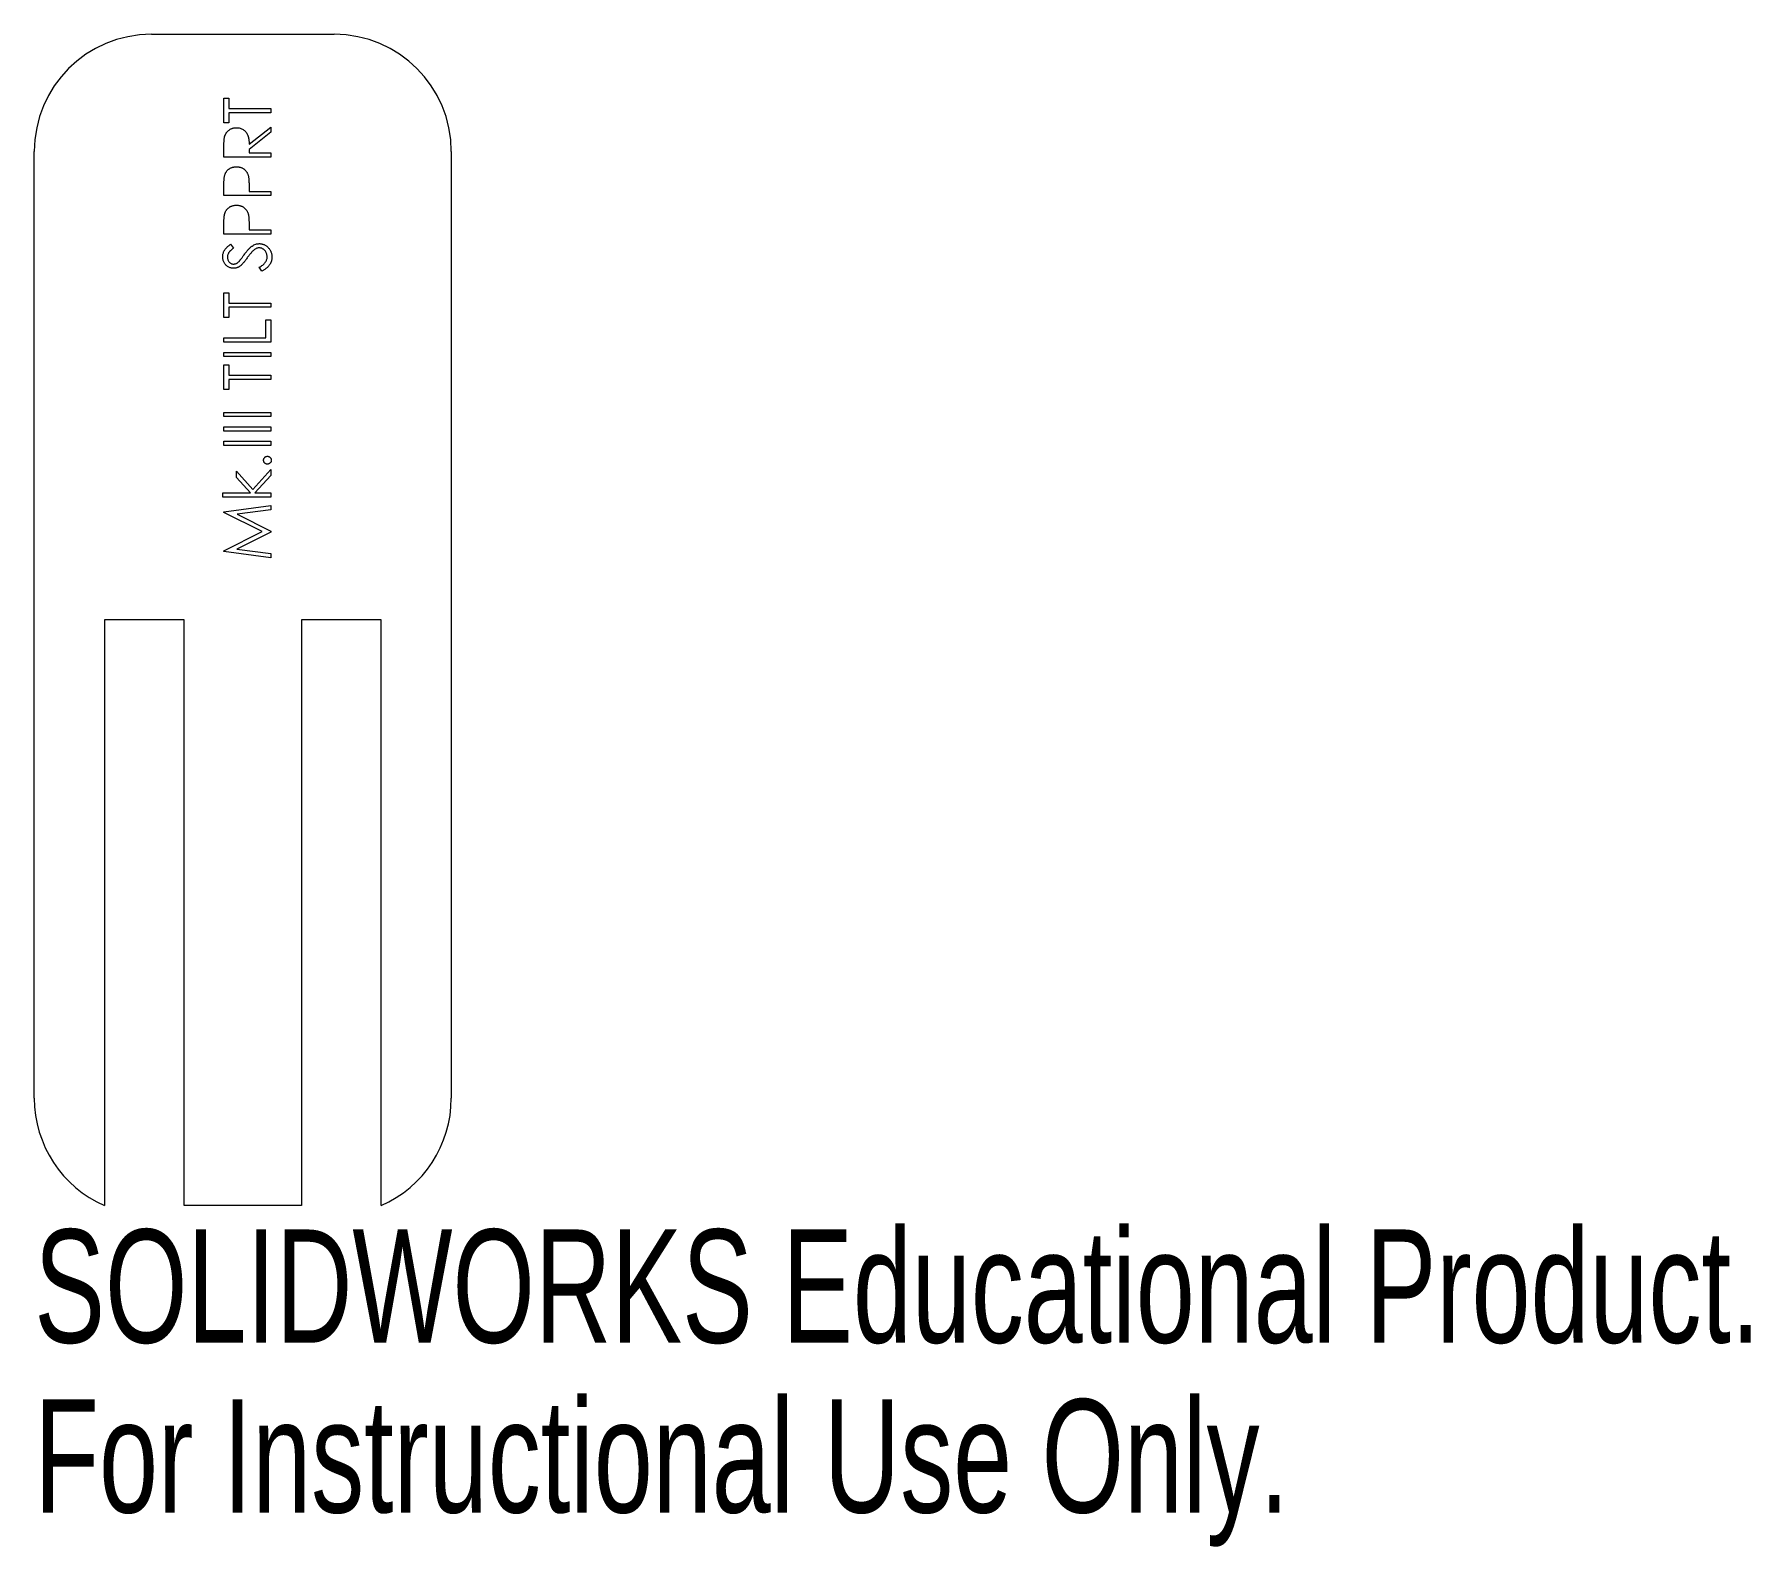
# Model space of a CAD drawing. Header units: millimetres. Extents: x 0 to 73.3, y -14.6 to 50.
import ezdxf

# ---------------------------------------------------------------- set-up
doc = ezdxf.new("R2010")
doc.units = ezdxf.units.MM
doc.styles.add('SLDTEXTSTYLE0', font='TXT', dxfattribs={"width": 0.7})

msp = doc.modelspace()

# ---------------------------------------------------------------- linework, layer by layer
at = {"color": 7, "linetype": 'Continuous', "lineweight": 15}
for p, q in [((5, 50), (12.8, 50)), ((8.092, 46.218), (8.092, 47.269)), ((8.092, 47.269), (8.297, 47.269)), ((8.297, 47.269), (8.297, 46.833)), ((8.297, 46.218), (8.092, 46.218)), ((8.297, 46.833), (10.092, 46.833)), ((8.297, 46.654), (8.297, 46.218)), ((10.092, 46.654), (8.297, 46.654)), ((10.092, 46.833), (10.092, 46.654)), ((9.169, 45.304), (10.092, 46.038)), ((10.092, 45.817), (9.169, 45.082)), ((10.092, 46.038), (10.092, 45.817)), ((0, 4.583), (0, 45)), ((8.092, 44.756), (8.092, 45.157)), ((10.092, 44.756), (8.092, 44.756)), ((9.169, 45.082), (9.169, 44.936)), ((9.169, 44.936), (10.092, 44.936)), ((10.092, 44.936), (10.092, 44.756)), ((17.8, 45), (17.8, 4.583)), ((8.092, 43.115), (8.092, 43.508)), ((9.169, 43.438), (9.169, 43.295)), ((9.169, 43.295), (10.092, 43.295)), ((10.092, 43.295), (10.092, 43.115)), ((10.092, 43.115), (8.092, 43.115)), ((8.092, 41.474), (8.092, 41.867)), ((9.169, 41.797), (9.169, 41.654)), ((10.092, 41.474), (8.092, 41.474)), ((8.379, 41.038), (8.502, 40.876)), ((9.169, 41.654), (10.092, 41.654)), ((10.092, 41.654), (10.092, 41.474)), ((9.706, 39.885), (9.605, 40.054)), ((8.092, 37.91), (8.092, 38.962)), ((8.092, 38.962), (8.297, 38.962)), ((8.297, 38.962), (8.297, 38.526)), ((8.297, 38.526), (10.092, 38.526)), ((8.297, 38.346), (8.297, 37.91)), ((10.092, 38.346), (8.297, 38.346)), ((10.092, 38.526), (10.092, 38.346)), ((8.297, 37.91), (8.092, 37.91)), ((9.887, 37.038), (9.887, 37.808)), ((9.887, 37.808), (10.092, 37.808)), ((10.092, 37.808), (10.092, 36.859)), ((8.092, 36.859), (8.092, 37.038)), ((8.092, 37.038), (9.887, 37.038)), ((10.092, 36.859), (8.092, 36.859)), ((8.092, 36.244), (8.092, 36.423)), ((8.092, 36.423), (10.092, 36.423)), ((10.092, 36.244), (8.092, 36.244)), ((10.092, 36.423), (10.092, 36.244)), ((8.092, 34.833), (8.092, 35.885)), ((8.092, 35.885), (8.297, 35.885)), ((8.297, 35.885), (8.297, 35.449)), ((8.297, 35.449), (10.092, 35.449)), ((8.297, 35.269), (8.297, 34.833)), ((10.092, 35.269), (8.297, 35.269)), ((10.092, 35.449), (10.092, 35.269)), ((8.297, 34.833), (8.092, 34.833)), ((8.092, 33.679), (8.092, 33.859)), ((8.092, 33.859), (10.092, 33.859)), ((10.092, 33.859), (10.092, 33.679)), ((10.092, 33.679), (8.092, 33.679)), ((8.092, 33.064), (8.092, 33.244)), ((8.092, 33.244), (10.092, 33.244)), ((10.092, 33.064), (8.092, 33.064)), ((10.092, 33.244), (10.092, 33.064)), ((8.092, 32.449), (8.092, 32.628)), ((8.092, 32.628), (10.092, 32.628)), ((10.092, 32.449), (8.092, 32.449)), ((10.092, 32.628), (10.092, 32.449)), ((8.63, 31.088), (8.63, 31.346)), ((8.63, 31.346), (9.323, 30.575)), ((9.227, 30.423), (8.63, 31.088)), ((9.323, 30.575), (10.092, 31.423)), ((10.092, 31.165), (9.418, 30.423)), ((10.092, 31.423), (10.092, 31.165)), ((8.041, 30.244), (8.041, 30.423)), ((8.041, 30.423), (9.227, 30.423)), ((10.092, 30.244), (8.041, 30.244)), ((9.418, 30.423), (10.092, 30.423)), ((10.092, 30.423), (10.092, 30.244)), ((8.092, 29.619), (10.092, 29.885)), ((8.092, 29.593), (8.092, 29.619)), ((9.733, 28.769), (8.092, 29.593)), ((10.092, 29.704), (8.653, 29.513)), ((8.653, 29.513), (10.092, 28.791)), ((10.092, 29.885), (10.092, 29.704)), ((8.092, 27.944), (9.733, 28.769)), ((10.092, 28.75), (8.65, 28.026)), ((10.092, 28.791), (10.092, 28.75)), ((8.092, 27.918), (8.092, 27.944)), ((10.092, 27.654), (8.092, 27.918)), ((8.65, 28.026), (10.092, 27.835)), ((10.092, 27.835), (10.092, 27.654)), ((3, 25), (3, 0)), ((6.4, 25), (3, 25)), ((6.4, 0), (6.4, 25)), ((11.4, 25), (11.4, 0)), ((14.8, 25), (11.4, 25)), ((14.8, 0), (14.8, 25)), ((11.4, 0), (6.4, 0))]:
    msp.add_line(p, q, dxfattribs=at)
for centre, start, end in [((5, 45), 90, 180), ((12.8, 45), 0, 90), ((5, 4.583), 180, 246.42182), ((12.8, 4.583), 293.57818, 0)]:
    msp.add_arc(centre, 5, start, end, dxfattribs=at)
for points, knots in [([(8.092, 45.157), (8.092, 45.183), (8.092, 45.235), (8.093, 45.308), (8.096, 45.375), (8.098, 45.435), (8.102, 45.488), (8.107, 45.535), (8.112, 45.575), (8.117, 45.599), (8.119, 45.61)], [0, 0, 0, 0, 0.176258, 0.338434, 0.484822, 0.617158, 0.734698, 0.837385, 0.926372, 1, 1, 1, 1]), ([(8.119, 45.61), (8.123, 45.624), (8.13, 45.653), (8.145, 45.695), (8.163, 45.735), (8.183, 45.772), (8.207, 45.808), (8.233, 45.841), (8.263, 45.872), (8.295, 45.901), (8.329, 45.927), (8.366, 45.951), (8.405, 45.97), (8.446, 45.985), (8.488, 45.998), (8.533, 46.007), (8.579, 46.012), (8.611, 46.013), (8.627, 46.013)], [0, 0, 0, 0, 0.0642112, 0.1270525, 0.1887278, 0.24911, 0.3094251, 0.3697939, 0.430612, 0.491884, 0.5540513, 0.6151803, 0.6762828, 0.7384501, 0.8007762, 0.8651965, 0.9316474, 1, 1, 1, 1]), ([(8.627, 46.013), (8.653, 46.012), (8.705, 46.01), (8.781, 45.995), (8.851, 45.97), (8.917, 45.936), (8.975, 45.892), (9.027, 45.839), (9.07, 45.777), (9.1, 45.72), (9.119, 45.669), (9.133, 45.627), (9.143, 45.582), (9.153, 45.533), (9.16, 45.481), (9.165, 45.425), (9.168, 45.365), (9.169, 45.325), (9.169, 45.304)], [0, 0, 0, 0, 0.07878, 0.153721, 0.226714, 0.299191, 0.37119, 0.443006, 0.516689, 0.593217, 0.633873, 0.676989, 0.7229, 0.771959, 0.824211, 0.879379, 0.937948, 1, 1, 1, 1]), ([(8.092, 43.508), (8.092, 43.535), (8.092, 43.586), (8.094, 43.66), (8.096, 43.728), (8.099, 43.788), (8.103, 43.842), (8.108, 43.888), (8.114, 43.928), (8.119, 43.952), (8.122, 43.963)], [0, 0, 0, 0, 0.1769558, 0.3390551, 0.4863182, 0.6187809, 0.7356188, 0.8387425, 0.9264571, 1, 1, 1, 1]), ([(8.122, 43.963), (8.126, 43.977), (8.133, 44.004), (8.148, 44.044), (8.166, 44.081), (8.186, 44.117), (8.21, 44.15), (8.235, 44.182), (8.264, 44.212), (8.296, 44.239), (8.33, 44.265), (8.366, 44.286), (8.405, 44.305), (8.445, 44.32), (8.488, 44.332), (8.533, 44.34), (8.58, 44.345), (8.612, 44.346), (8.628, 44.346)], [0, 0, 0, 0, 0.062472, 0.123472, 0.183383, 0.243116, 0.302081, 0.361286, 0.42141, 0.48249, 0.544101, 0.605721, 0.667186, 0.730025, 0.794582, 0.860367, 0.928918, 1, 1, 1, 1]), ([(8.628, 44.346), (8.645, 44.346), (8.677, 44.345), (8.724, 44.34), (8.769, 44.332), (8.812, 44.32), (8.852, 44.305), (8.891, 44.287), (8.927, 44.265), (8.96, 44.24), (8.992, 44.213), (9.021, 44.182), (9.047, 44.149), (9.07, 44.114), (9.091, 44.076), (9.109, 44.035), (9.124, 43.992), (9.132, 43.962), (9.136, 43.947)], [0, 0, 0, 0, 0.070119, 0.137192, 0.202016, 0.264631, 0.326117, 0.38601, 0.445812, 0.505298, 0.564633, 0.624283, 0.683902, 0.743953, 0.805388, 0.868388, 0.933084, 1, 1, 1, 1]), ([(9.136, 43.947), (9.139, 43.935), (9.144, 43.907), (9.151, 43.862), (9.156, 43.809), (9.161, 43.749), (9.164, 43.682), (9.167, 43.607), (9.169, 43.525), (9.169, 43.468), (9.169, 43.438)], [0, 0, 0, 0, 0.075172, 0.164743, 0.268011, 0.385964, 0.517799, 0.663698, 0.824417, 1, 1, 1, 1]), ([(8.122, 42.322), (8.126, 42.336), (8.133, 42.363), (8.148, 42.403), (8.166, 42.44), (8.186, 42.476), (8.21, 42.509), (8.235, 42.541), (8.264, 42.571), (8.296, 42.598), (8.33, 42.624), (8.366, 42.645), (8.405, 42.664), (8.445, 42.679), (8.488, 42.691), (8.533, 42.699), (8.58, 42.704), (8.612, 42.705), (8.628, 42.705)], [0, 0, 0, 0, 0.062472, 0.123472, 0.183383, 0.243116, 0.302081, 0.361286, 0.42141, 0.48249, 0.544101, 0.605721, 0.667186, 0.730025, 0.794582, 0.860367, 0.928918, 1, 1, 1, 1]), ([(8.628, 42.705), (8.645, 42.705), (8.677, 42.704), (8.724, 42.699), (8.769, 42.691), (8.812, 42.679), (8.852, 42.664), (8.891, 42.646), (8.927, 42.624), (8.96, 42.599), (8.992, 42.572), (9.021, 42.541), (9.047, 42.508), (9.07, 42.473), (9.091, 42.435), (9.109, 42.394), (9.124, 42.351), (9.132, 42.321), (9.136, 42.306)], [0, 0, 0, 0, 0.070119, 0.137192, 0.202016, 0.264631, 0.326117, 0.38601, 0.445812, 0.505298, 0.564633, 0.624283, 0.683902, 0.743953, 0.805388, 0.868388, 0.933084, 1, 1, 1, 1]), ([(8.092, 41.867), (8.092, 41.894), (8.092, 41.945), (8.094, 42.019), (8.096, 42.087), (8.099, 42.147), (8.103, 42.201), (8.108, 42.247), (8.114, 42.287), (8.119, 42.311), (8.122, 42.322)], [0, 0, 0, 0, 0.1769558, 0.3390551, 0.4863182, 0.6187809, 0.7356188, 0.8387425, 0.9264571, 1, 1, 1, 1]), ([(9.136, 42.306), (9.139, 42.294), (9.144, 42.266), (9.151, 42.221), (9.156, 42.168), (9.161, 42.108), (9.164, 42.041), (9.167, 41.966), (9.169, 41.884), (9.169, 41.827), (9.169, 41.797)], [0, 0, 0, 0, 0.075172, 0.164743, 0.268011, 0.385964, 0.517799, 0.663698, 0.824417, 1, 1, 1, 1]), ([(8.041, 40.506), (8.041, 40.529), (8.043, 40.576), (8.057, 40.645), (8.08, 40.711), (8.106, 40.765), (8.133, 40.807), (8.157, 40.838), (8.184, 40.871), (8.216, 40.904), (8.251, 40.937), (8.291, 40.971), (8.333, 41.005), (8.364, 41.027), (8.379, 41.038)], [0, 0, 0, 0, 0.107209, 0.213204, 0.318562, 0.426501, 0.48334, 0.543285, 0.607974, 0.677199, 0.750741, 0.828752, 0.91221, 1, 1, 1, 1]), ([(8.957, 40.593), (8.972, 40.615), (9.003, 40.657), (9.049, 40.716), (9.094, 40.771), (9.137, 40.82), (9.179, 40.863), (9.22, 40.902), (9.26, 40.935), (9.31, 40.972), (9.372, 41.009), (9.449, 41.04), (9.525, 41.06), (9.577, 41.063), (9.602, 41.064)], [0, 0, 0, 0, 0.096967, 0.187763, 0.272381, 0.351302, 0.424312, 0.491882, 0.554203, 0.610843, 0.715918, 0.81455, 0.9085, 1, 1, 1, 1]), ([(9.602, 41.064), (9.62, 41.064), (9.655, 41.063), (9.708, 41.054), (9.758, 41.042), (9.807, 41.023), (9.854, 41), (9.898, 40.971), (9.942, 40.937), (9.982, 40.898), (10.02, 40.855), (10.053, 40.81), (10.081, 40.763), (10.104, 40.713), (10.121, 40.661), (10.134, 40.607), (10.142, 40.551), (10.143, 40.512), (10.143, 40.493)], [0, 0, 0, 0, 0.061495, 0.121796, 0.180952, 0.240299, 0.299757, 0.3608, 0.423165, 0.488346, 0.553642, 0.617281, 0.680182, 0.742142, 0.804628, 0.868236, 0.933008, 1, 1, 1, 1]), ([(8.507, 40.013), (8.486, 40.014), (8.444, 40.015), (8.383, 40.028), (8.325, 40.047), (8.27, 40.075), (8.219, 40.11), (8.173, 40.152), (8.134, 40.2), (8.101, 40.254), (8.074, 40.313), (8.055, 40.375), (8.043, 40.44), (8.041, 40.483), (8.041, 40.506)], [0, 0, 0, 0, 0.083771, 0.165751, 0.246237, 0.327404, 0.408726, 0.48963, 0.57161, 0.655742, 0.741224, 0.826577, 0.912004, 1, 1, 1, 1]), ([(8.502, 40.876), (8.49, 40.866), (8.465, 40.848), (8.431, 40.819), (8.4, 40.792), (8.373, 40.765), (8.348, 40.741), (8.327, 40.716), (8.31, 40.693), (8.291, 40.665), (8.273, 40.628), (8.257, 40.582), (8.248, 40.535), (8.246, 40.502), (8.246, 40.486)], [0, 0, 0, 0, 0.098449, 0.18959, 0.274128, 0.352111, 0.423687, 0.489026, 0.548936, 0.601892, 0.701259, 0.799633, 0.898566, 1, 1, 1, 1]), ([(8.246, 40.486), (8.246, 40.465), (8.248, 40.425), (8.262, 40.369), (8.285, 40.318), (8.317, 40.274), (8.356, 40.238), (8.4, 40.211), (8.448, 40.195), (8.482, 40.193), (8.499, 40.192)], [0, 0, 0, 0, 0.143031, 0.275822, 0.401869, 0.527875, 0.650459, 0.765964, 0.880809, 1, 1, 1, 1]), ([(8.499, 40.192), (8.51, 40.193), (8.531, 40.193), (8.563, 40.199), (8.595, 40.207), (8.626, 40.22), (8.658, 40.238), (8.69, 40.261), (8.724, 40.29), (8.746, 40.312), (8.757, 40.324)], [0, 0, 0, 0, 0.107282, 0.216059, 0.322956, 0.434131, 0.553424, 0.686081, 0.83426, 1, 1, 1, 1]), ([(8.757, 40.324), (8.761, 40.328), (8.771, 40.339), (8.786, 40.358), (8.805, 40.383), (8.828, 40.414), (8.855, 40.45), (8.885, 40.493), (8.92, 40.541), (8.944, 40.575), (8.957, 40.593)], [0, 0, 0, 0, 0.052594, 0.124952, 0.218094, 0.333502, 0.468789, 0.624938, 0.801683, 1, 1, 1, 1]), ([(9.084, 40.452), (9.069, 40.431), (9.04, 40.391), (8.998, 40.335), (8.959, 40.284), (8.923, 40.24), (8.891, 40.202), (8.862, 40.17), (8.836, 40.145), (8.819, 40.131), (8.812, 40.125)], [0, 0, 0, 0, 0.181535, 0.347082, 0.495568, 0.628357, 0.74552, 0.845831, 0.930782, 1, 1, 1, 1]), ([(9.403, 40.813), (9.391, 40.804), (9.367, 40.785), (9.332, 40.753), (9.295, 40.715), (9.256, 40.672), (9.215, 40.625), (9.172, 40.572), (9.128, 40.514), (9.099, 40.473), (9.084, 40.452)], [0, 0, 0, 0, 0.0902813, 0.1895343, 0.2992048, 0.4183741, 0.5483658, 0.6881291, 0.8390798, 1, 1, 1, 1]), ([(9.599, 40.885), (9.582, 40.884), (9.549, 40.882), (9.499, 40.867), (9.449, 40.845), (9.419, 40.824), (9.403, 40.813)], [0, 0, 0, 0, 0.2347481, 0.4753906, 0.7285276, 1, 1, 1, 1]), ([(9.938, 40.493), (9.938, 40.51), (9.937, 40.545), (9.927, 40.596), (9.912, 40.646), (9.892, 40.693), (9.867, 40.737), (9.838, 40.776), (9.804, 40.809), (9.767, 40.836), (9.727, 40.858), (9.686, 40.874), (9.643, 40.883), (9.614, 40.884), (9.599, 40.885)], [0, 0, 0, 0, 0.091295, 0.180992, 0.270379, 0.360478, 0.448694, 0.532623, 0.614316, 0.694491, 0.772638, 0.849284, 0.923941, 1, 1, 1, 1]), ([(9.605, 40.054), (9.631, 40.069), (9.681, 40.1), (9.75, 40.15), (9.808, 40.202), (9.855, 40.256), (9.892, 40.312), (9.919, 40.371), (9.935, 40.431), (9.937, 40.472), (9.938, 40.493)], [0, 0, 0, 0, 0.159004, 0.304646, 0.438547, 0.562322, 0.677433, 0.786897, 0.893611, 1, 1, 1, 1]), ([(10.143, 40.493), (10.143, 40.478), (10.142, 40.448), (10.137, 40.403), (10.13, 40.36), (10.118, 40.318), (10.104, 40.277), (10.087, 40.236), (10.067, 40.197), (10.043, 40.159), (10.016, 40.122), (9.984, 40.086), (9.948, 40.05), (9.908, 40.015), (9.863, 39.981), (9.815, 39.948), (9.762, 39.916), (9.725, 39.895), (9.706, 39.885)], [0, 0, 0, 0, 0.0572071, 0.1136938, 0.1691745, 0.2241547, 0.2787143, 0.3337875, 0.3892336, 0.4458131, 0.5036941, 0.5642825, 0.6279628, 0.6946434, 0.7653775, 0.8396147, 0.9175394, 1, 1, 1, 1]), ([(8.812, 40.125), (8.8, 40.116), (8.777, 40.098), (8.741, 40.075), (8.704, 40.056), (8.666, 40.04), (8.627, 40.028), (8.588, 40.019), (8.548, 40.014), (8.521, 40.013), (8.507, 40.013)], [0, 0, 0, 0, 0.1335024, 0.2625505, 0.3882519, 0.511531, 0.6337341, 0.7554018, 0.8775569, 1, 1, 1, 1]), ([(9.784, 31.821), (9.785, 31.832), (9.786, 31.853), (9.795, 31.885), (9.811, 31.914), (9.832, 31.939), (9.858, 31.96), (9.886, 31.976), (9.918, 31.985), (9.94, 31.987), (9.951, 31.987)], [0, 0, 0, 0, 0.127519, 0.249986, 0.371792, 0.49887, 0.625948, 0.748492, 0.870959, 1, 1, 1, 1]), ([(9.951, 31.654), (9.94, 31.654), (9.918, 31.656), (9.886, 31.665), (9.857, 31.681), (9.832, 31.702), (9.811, 31.727), (9.795, 31.756), (9.786, 31.788), (9.785, 31.809), (9.784, 31.821)], [0, 0, 0, 0, 0.129097, 0.252046, 0.373905, 0.501038, 0.628171, 0.751376, 0.872426, 1, 1, 1, 1]), ([(9.951, 31.987), (9.962, 31.986), (9.984, 31.985), (10.015, 31.976), (10.044, 31.96), (10.069, 31.939), (10.091, 31.914), (10.106, 31.885), (10.116, 31.854), (10.117, 31.832), (10.118, 31.821)], [0, 0, 0, 0, 0.126203, 0.248871, 0.371615, 0.498901, 0.627169, 0.749175, 0.872272, 1, 1, 1, 1]), ([(10.118, 31.821), (10.117, 31.809), (10.116, 31.788), (10.106, 31.756), (10.091, 31.727), (10.069, 31.702), (10.044, 31.681), (10.015, 31.665), (9.984, 31.656), (9.962, 31.654), (9.951, 31.654)], [0, 0, 0, 0, 0.127782, 0.249465, 0.372871, 0.501195, 0.628535, 0.750593, 0.873743, 1, 1, 1, 1])]:
    msp.add_open_spline(points, degree=3, knots=knots, dxfattribs=at)

# ---------------------------------------------------------------- texts
at = {"color": 7, "linetype": 'Continuous', "char_height": 4.83362, "attachment_point": 1, "style": 'SLDTEXTSTYLE0'}
for s, insert in [('SOLIDWORKS Educational Product.', (0, -1.02)), ('For Instructional Use Only.', (0, -8.27))]:
    msp.add_mtext(s, dxfattribs=dict(at, insert=insert))

doc.saveas('drawing.dxf')
